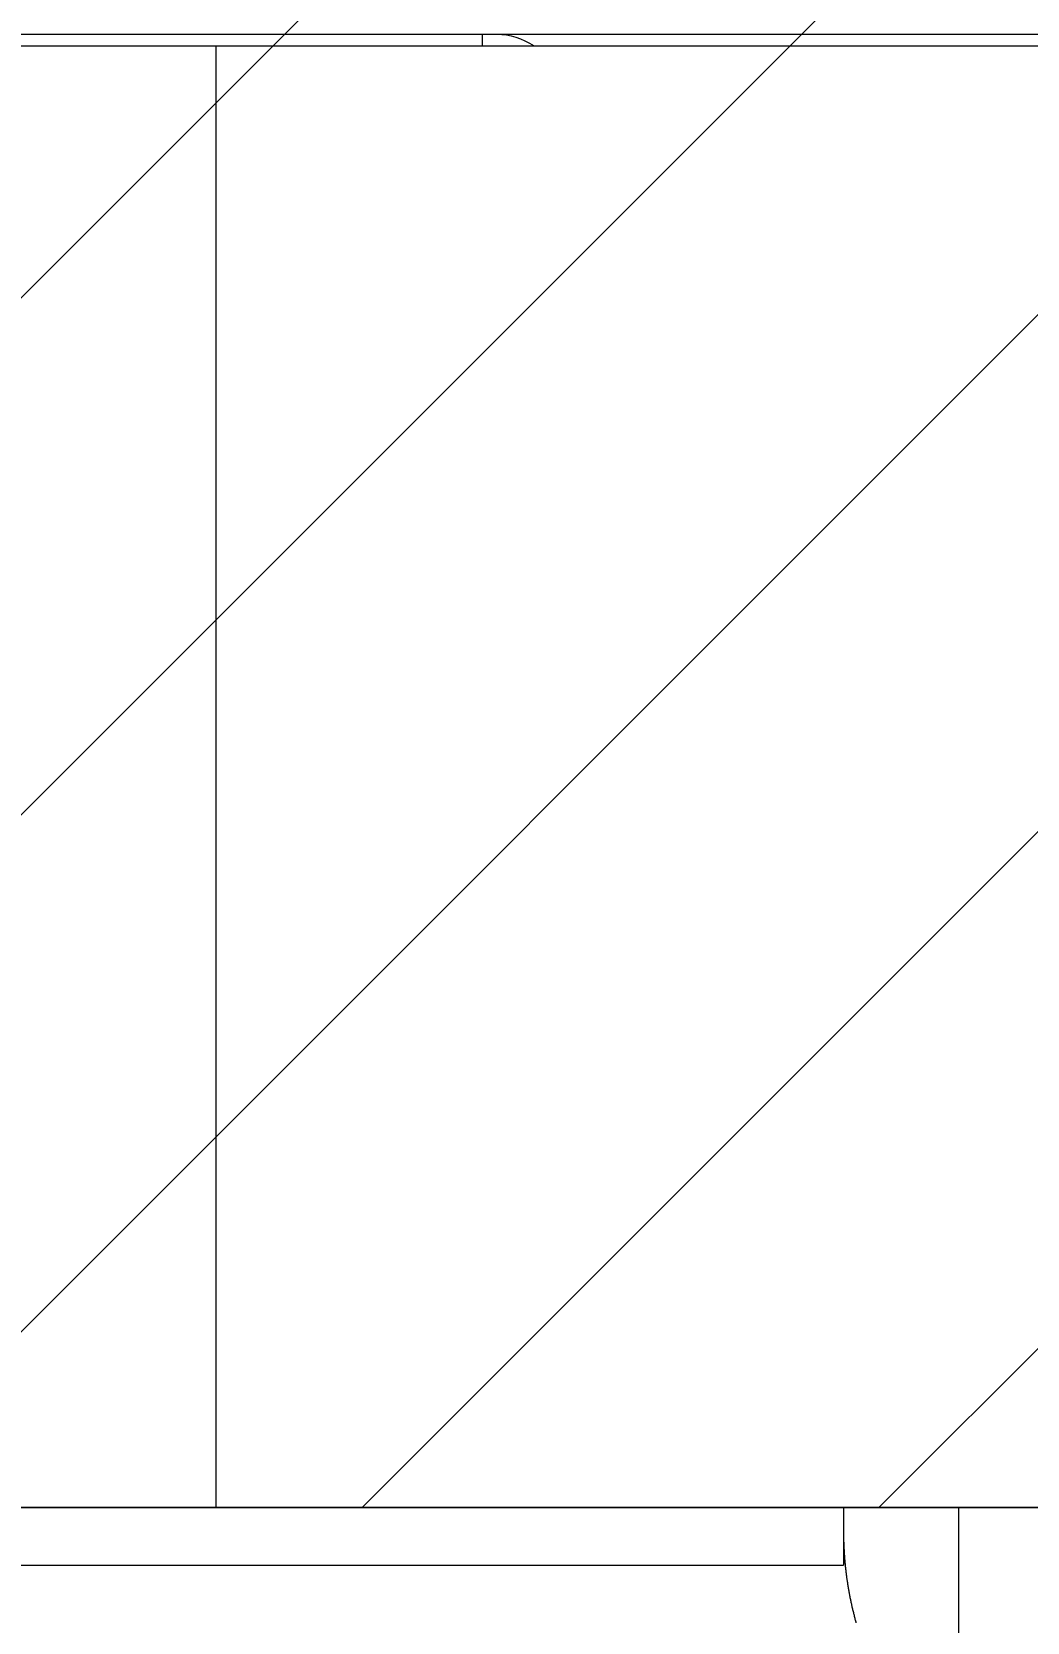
# Model space of a CAD drawing. Header units: millimetres. Extents: x -853320 to 19484, y -510814 to 9708.
# Drawn here: x 3348.81 to 3357.46, y 3745.82 to 3759.63 of the extents above; entities that cross this region are included whole.
import ezdxf
from ezdxf import colors
from ezdxf.entities.mleader import LeaderData, LeaderLine
from ezdxf.math import Vec2, Vec3

# ---------------------------------------------------------------- set-up
doc = ezdxf.new("R2010")
doc.units = ezdxf.units.MM
doc.linetypes.add('BEARBEITUNGEN', pattern=[0])
doc.linetypes.add('NASCOSTA', pattern=[9.525, 6.35, -3.175])
for name, color, linetype, lineweight in [('F_ARREDI', 7, 'Continuous', 5), ('F_ELETTRODOMESTICI', 40, 'Continuous', 5), ('F_FERRAMENTA', 253, 'Continuous', 5), ('F_Guide', 1, 'Continuous', 9), ('F_MULTI laminato OPACO', 1, 'Continuous', 5), ('F_Proiezioni', 253, 'NASCOSTA', 9)]:
    doc.layers.add(name, color=color, linetype=linetype, lineweight=lineweight)
doc.styles.add('DANZI-DIDASCALIE', font='Yu Gothic UI Light.ttf', dxfattribs={"height": 30})

# ---------------------------------------------------------------- blocks, each defined once
blk = doc.blocks.new('_Dot')
at = {"color": 0, "linetype": 'ByBlock', "lineweight": -2}
blk.add_line((-0.5, 0), (-1, 0), dxfattribs=at)
at = {"color": 0, "linetype": 'ByBlock', "const_width": 0.5}
blk.add_lwpolyline([(-0.25, 0, 1), (0.25, 0, 1)], format="xyb", close=True, dxfattribs=at)
blk = doc.blocks.new('CERNIERA_batttuta_pianta')
at = {"layer": 'F_FERRAMENTA'}
for p, q in [((813204.311, 528412.963), (813204.311, 528415.163)), ((813203.399, 528413.882), (813203.401, 528413.89)), ((813203.401, 528413.89), (813203.403, 528413.898)), ((813203.403, 528413.898), (813203.405, 528413.906)), ((813203.405, 528413.906), (813203.407, 528413.915)), ((813203.407, 528413.915), (813203.409, 528413.923)), ((813203.409, 528413.923), (813203.411, 528413.931)), ((813203.411, 528413.931), (813203.413, 528413.939)), ((813203.413, 528413.939), (813203.415, 528413.947)), ((813203.415, 528413.947), (813203.418, 528413.955)), ((813203.418, 528413.955), (813203.42, 528413.963)), ((813203.368, 528413.743), (813203.369, 528413.752)), ((813203.369, 528413.752), (813203.371, 528413.76)), ((813203.371, 528413.76), (813203.373, 528413.768)), ((813203.373, 528413.768), (813203.374, 528413.776)), ((813203.374, 528413.776), (813203.376, 528413.784)), ((813203.376, 528413.784), (813203.378, 528413.792)), ((813203.378, 528413.792), (813203.38, 528413.8)), ((813203.38, 528413.8), (813203.381, 528413.809)), ((813203.381, 528413.809), (813203.383, 528413.817)), ((813203.383, 528413.817), (813203.385, 528413.825)), ((813203.385, 528413.825), (813203.387, 528413.833)), ((813203.387, 528413.833), (813203.389, 528413.841)), ((813203.389, 528413.841), (813203.391, 528413.849)), ((813203.391, 528413.849), (813203.393, 528413.858)), ((813203.393, 528413.858), (813203.395, 528413.866)), ((813203.395, 528413.866), (813203.397, 528413.874)), ((813203.397, 528413.874), (813203.399, 528413.882)), ((813203.345, 528413.613), (813203.346, 528413.621)), ((813203.346, 528413.621), (813203.347, 528413.629)), ((813203.347, 528413.629), (813203.349, 528413.637)), ((813203.349, 528413.637), (813203.35, 528413.646)), ((813203.35, 528413.646), (813203.351, 528413.654)), ((813203.351, 528413.654), (813203.353, 528413.662)), ((813203.353, 528413.662), (813203.354, 528413.67)), ((813203.354, 528413.67), (813203.356, 528413.678)), ((813203.356, 528413.678), (813203.357, 528413.686)), ((813203.357, 528413.686), (813203.358, 528413.694)), ((813203.358, 528413.694), (813203.36, 528413.703)), ((813203.36, 528413.703), (813203.361, 528413.711)), ((813203.361, 528413.711), (813203.363, 528413.719)), ((813203.363, 528413.719), (813203.365, 528413.727)), ((813203.365, 528413.727), (813203.366, 528413.735)), ((813203.366, 528413.735), (813203.368, 528413.743)), ((813203.327, 528413.475), (813203.328, 528413.483)), ((813203.328, 528413.483), (813203.329, 528413.491)), ((813203.329, 528413.491), (813203.33, 528413.499)), ((813203.33, 528413.499), (813203.331, 528413.507)), ((813203.331, 528413.507), (813203.332, 528413.515)), ((813203.332, 528413.515), (813203.333, 528413.524)), ((813203.333, 528413.524), (813203.334, 528413.532)), ((813203.334, 528413.532), (813203.335, 528413.54)), ((813203.335, 528413.54), (813203.336, 528413.548)), ((813203.336, 528413.548), (813203.337, 528413.556)), ((813203.337, 528413.556), (813203.338, 528413.564)), ((813203.338, 528413.564), (813203.339, 528413.572)), ((813203.339, 528413.572), (813203.34, 528413.58)), ((813203.34, 528413.58), (813203.341, 528413.589)), ((813203.341, 528413.589), (813203.343, 528413.597)), ((813203.343, 528413.597), (813203.344, 528413.605)), ((813203.344, 528413.605), (813203.345, 528413.613)), ((813188.851, 528413.463), (813203.311, 528413.463)), ((813203.311, 528412.963), (813203.311, 528413.463)), ((813203.316, 528413.338), (813203.317, 528413.346)), ((813203.316, 528413.33), (813203.316, 528413.338)), ((813203.317, 528413.354), (813203.318, 528413.362)), ((813203.317, 528413.346), (813203.317, 528413.354)), ((813203.318, 528413.37), (813203.319, 528413.378)), ((813203.318, 528413.362), (813203.318, 528413.37)), ((813203.319, 528413.386), (813203.32, 528413.394)), ((813203.319, 528413.378), (813203.319, 528413.386)), ((813203.32, 528413.394), (813203.321, 528413.402)), ((813203.321, 528413.41), (813203.322, 528413.418)), ((813203.321, 528413.402), (813203.321, 528413.41)), ((813203.322, 528413.418), (813203.323, 528413.426)), ((813203.323, 528413.434), (813203.324, 528413.442)), ((813203.323, 528413.426), (813203.323, 528413.434)), ((813203.324, 528413.442), (813203.325, 528413.451)), ((813203.325, 528413.451), (813203.326, 528413.459)), ((813203.326, 528413.467), (813203.327, 528413.475)), ((813203.326, 528413.459), (813203.326, 528413.467)), ((813203.311, 528413.218), (813203.312, 528413.226)), ((813203.311, 528413.21), (813203.311, 528413.218)), ((813203.311, 528413.202), (813203.311, 528413.21)), ((813203.311, 528413.194), (813203.311, 528413.202)), ((813203.312, 528413.258), (813203.313, 528413.266)), ((813203.312, 528413.25), (813203.312, 528413.258)), ((813203.312, 528413.242), (813203.312, 528413.25)), ((813203.312, 528413.234), (813203.312, 528413.242)), ((813203.312, 528413.226), (813203.312, 528413.234)), ((813203.313, 528413.282), (813203.314, 528413.29)), ((813203.313, 528413.274), (813203.313, 528413.282)), ((813203.313, 528413.266), (813203.313, 528413.274)), ((813203.314, 528413.306), (813203.315, 528413.314)), ((813203.314, 528413.298), (813203.314, 528413.306)), ((813203.314, 528413.29), (813203.314, 528413.298)), ((813203.315, 528413.322), (813203.316, 528413.33)), ((813203.315, 528413.314), (813203.315, 528413.322)), ((813203.311, 528413.186), (813203.311, 528413.194)), ((813203.311, 528413.179), (813203.311, 528413.186)), ((813203.311, 528413.171), (813203.311, 528413.179)), ((813203.311, 528413.163), (813203.311, 528413.171)), ((813188.411, 528412.963), (813225.311, 528412.963)), ((813197.86, 528400.263), (813197.86, 528412.963)), ((813193.857, 528400.263), (813218.459, 528400.263)), ((813200.173, 528400.163), (813200.173, 528400.263)), ((813191.011, 528400.163), (813219.401, 528400.163))]:
    blk.add_line(p, q, dxfattribs=at)
blk.add_ellipse((813200.303, 528402.763), major_axis=(0, 2.6), ratio=0.448276, start_param=3.141593, end_param=3.419839, dxfattribs=at)
at = {"layer": 'F_Guide', "color": 14, "linetype": 'BEARBEITUNGEN', "true_color": 0xaa0000}
blk.add_lwpolyline([(813222.811, 528412.963), (813187.811, 528412.963), (813187.811, 528399.963), (813222.811, 528399.963)], close=True, dxfattribs=at)
blk = doc.blocks.new('ARMADIO_camera master_sol.C_pianta')
at = {"layer": 'F_MULTI laminato OPACO', "transparency": 33554508}
h = blk.add_hatch(dxfattribs=at)
h.set_pattern_fill('ANSI31', color=6)
h.paths.add_polyline_path([(720235.422, 531037.095), (720235.422, 531055.095), (719885.422, 531055.095), (719885.422, 531037.095)])
at = {"layer": 'F_MULTI laminato OPACO', "color": 6}
blk.add_lwpolyline([(720235.422, 531037.095), (720235.422, 531055.095), (719885.422, 531055.095), (719885.422, 531037.095)], close=True, dxfattribs=at)
at = {"layer": 'F_Proiezioni'}
blk.add_lwpolyline([(720235.422, 531055.095), (720235.422, 530735.095, -0.41363), (719915.422, 531055.095)], format="xyb", dxfattribs=at)
at = {"color": 2, "xscale": -1}
blk.add_blockref('CERNIERA_batttuta_pianta', (1533419.733, 2642.133), dxfattribs=at)
blk = doc.blocks.new('BAGNO-LAVANDERIA_pianta_sol.B')
at = {"layer": 'F_ELETTRODOMESTICI', "color": 5, "ltscale": 5}
ml = blk.add_multileader_mtext('Standard', dxfattribs=at)
ml.set_content('{\\fYu Gothic UI Light|b0|i0|c128|p34;BASAMENTO c/cassetto} ditta MIELE art.WTS 610', color=5, style='DANZI-DIDASCALIE')
ml.set_leader_properties(color=256, linetype='ByLayer', lineweight=-1)
ml.set_arrow_properties(name='DOT')
ml.build(insert=Vec2(0, 0))
ml.multileader.update_dxf_attribs({"arrow_head_size": 5, "scale": 5})
ctx = ml.context
ctx.base_point, ctx.scale, ctx.char_height, ctx.arrow_head_size, ctx.landing_gap_size, ctx.plane_origin, ctx.plane_x_axis, ctx.plane_y_axis = Vec3(865728.962, 518190.635), 5, 25, 5, 10, Vec3(865691.994, 518253.274), Vec3(0, -1), Vec3(1, 0)
notes = []
notes.append((ctx, [(0, (0, 0, 0), (0, 0), (1, 0), 1, [])]))
ctx.mtext.insert, ctx.mtext.text_direction, ctx.mtext.rotation, ctx.mtext.width, ctx.mtext.flow_direction = Vec3(865741.68, 518180.635), Vec3(0, -1), 4.712389, 471.57428, 5
ml = blk.add_multileader_mtext('Standard', dxfattribs=at)
ml.set_content('{\\fYu Gothic UI Light|b0|i0|c128|p34;LAVASCIUGA} ditta MIELE art.WTD165 WPM 8/5kg', color=5, style='DANZI-DIDASCALIE')
ml.set_leader_properties(color=256, linetype='ByLayer', lineweight=-1)
ml.set_arrow_properties(name='DOT')
ml.build(insert=Vec2(0, 0))
ml.multileader.update_dxf_attribs({"arrow_head_size": 5, "scale": 5})
ctx = ml.context
ctx.base_point, ctx.scale, ctx.char_height, ctx.arrow_head_size, ctx.landing_gap_size, ctx.plane_origin, ctx.plane_x_axis, ctx.plane_y_axis = Vec3(865852.825, 518185.277), 5, 25, 5, 10, Vec3(865819.832, 518247.915), Vec3(0, -1), Vec3(1, 0)
notes.append((ctx, [(0, (0, 0, 0), (0, 0), (1, 0), 1, [])]))
ctx.mtext.insert, ctx.mtext.text_direction, ctx.mtext.rotation, ctx.mtext.width, ctx.mtext.flow_direction = Vec3(865869.518, 518175.277), Vec3(0, -1), 4.712389, 377.01669, 5
for ctx, leaders in notes:
    for number, flags, end, landing, length, lines in leaders:
        leader = LeaderData()
        leader.index, (leader.has_last_leader_line, leader.has_dogleg_vector, leader.attachment_direction) = number, flags
        leader.last_leader_point, leader.dogleg_vector, leader.dogleg_length = Vec3(end), Vec3(landing), length
        for number, points, colour, breaks in lines:
            line = LeaderLine()
            line.index, line.vertices, line.color, line.breaks = number, Vec3.list(points), colors.encode_raw_color(colour), breaks
            leader.lines.append(line)
        ctx.leaders.append(leader)

msp = doc.modelspace()

# ---------------------------------------------------------------- block references
at = {"layer": 'F_ARREDI', "color": 2, "lineweight": 5}
msp.add_blockref('BAGNO-LAVANDERIA_pianta_sol.B', (-853319.899, -510814.178), dxfattribs=at)
at = {"layer": 'F_ARREDI', "color": 2, "lineweight": 5, "rotation": 180}
msp.add_blockref('ARMADIO_camera master_sol.C_pianta', (723572.288, 534801.91), dxfattribs=at)

doc.saveas('drawing.dxf')
